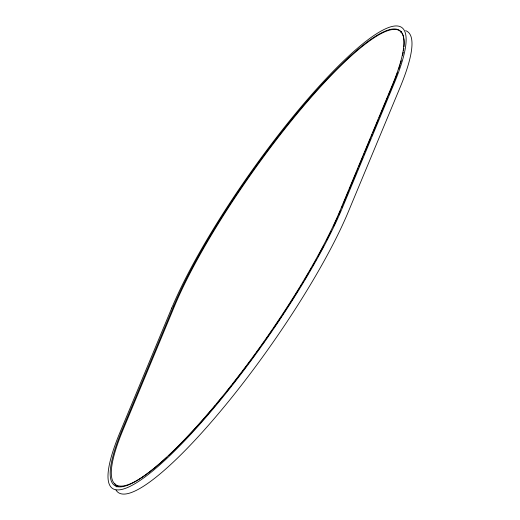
<?xml version="1.0" encoding="UTF-8"?>
<svg xmlns="http://www.w3.org/2000/svg" width="520" height="520" viewBox="0 0 520 520"><rect width="100%" height="100%" fill="white"/><g stroke="black" fill="none" stroke-linecap="round" stroke-linejoin="round"><path stroke-width="0.78" d="M341.601 207.838L342.537 205.582M343.161 204.087L348.784 190.587M349.407 189.092L350.344 186.843M350.968 185.341L356.584 171.847M357.207 170.346L358.144 168.097M358.768 166.595L362.824 156.852M363.447 155.35L364.384 153.101M365.014 151.6L370.63 138.106M371.254 136.604L372.19 134.355M372.814 132.853L378.43 119.359M379.054 117.858L379.99 115.609M380.614 114.108L386.237 100.614M386.861 99.112L387.797 96.863M388.421 95.368L392.476 85.618A201.487 38.968 -54.8 0 0 394.413 80.847M405.613 30.667A205.881 39.819 -54.8 0 1 400.062 87.49L348.25 211.952A205.881 39.819 -54.8 0 1 221.175 410.397A205.881 39.819 -54.8 0 1 115.98 490.035M400.394 31.733A202.215 39.111 -54.8 0 1 401.719 32.188M116.981 486.974A202.215 39.111 -54.8 0 1 114.673 483.288M403.754 37.889A201.487 38.968 -54.8 0 0 305.24 104.104A201.487 38.968 -54.8 0 0 174.779 305.526L122.967 429.995A201.487 38.968 -54.8 0 0 147.134 473.714M403.878 38.565A201.487 38.968 -54.8 0 1 403.981 46.781M403.819 48.276A201.487 38.968 -54.8 0 1 403.494 50.609M403.24 52.091A201.487 38.968 -54.8 0 1 402.532 55.614M401.258 60.743A201.487 38.968 -54.8 0 1 400.498 63.427M400.088 64.805A201.487 38.968 -54.8 0 1 398.743 69.023M397.495 72.644A201.487 38.968 -54.8 0 1 396.688 74.88M396.416 75.621A201.487 38.968 -54.8 0 1 394.68 80.177M400.257 31.674A201.487 38.968 -54.8 0 1 401.512 32.227M340.379 210.782A201.487 38.968 -54.8 0 1 338.559 215.02M337.675 217.048A201.487 38.968 -54.8 0 1 335.881 221.039M335.569 221.715A201.487 38.968 -54.8 0 1 333.3 226.577M331.052 231.257A201.487 38.968 -54.8 0 1 326.658 240.045M323.733 245.7A201.487 38.968 -54.8 0 1 318.208 255.977M315.913 260.13A201.487 38.968 -54.8 0 1 315.133 261.521M313.95 263.62A201.487 38.968 -54.8 0 1 312.475 266.227M311.727 267.534A201.487 38.968 -54.8 0 1 310.973 268.846M310.213 270.159A201.487 38.968 -54.8 0 1 309.452 271.479M308.672 272.812A201.487 38.968 -54.8 0 1 304.707 279.533M303.485 281.58A201.487 38.968 -54.8 0 1 302.666 282.952M301.834 284.317A201.487 38.968 -54.8 0 1 300.586 286.377M299.748 287.755A201.487 38.968 -54.8 0 1 298.961 289.036M297.778 290.959A201.487 38.968 -54.8 0 1 296.978 292.247M296.179 293.534A201.487 38.968 -54.8 0 1 295.38 294.827M294.574 296.114A201.487 38.968 -54.8 0 1 293.755 297.414M292.936 298.714A201.487 38.968 -54.8 0 1 291.7 300.671M290.875 301.971A201.487 38.968 -54.8 0 1 289.627 303.933M289.204 304.584A201.487 38.968 -54.8 0 1 287.092 307.866M286.24 309.179A201.487 38.968 -54.8 0 1 284.96 311.155M283.667 313.125A201.487 38.968 -54.8 0 1 282.367 315.107M281.495 316.427A201.487 38.968 -54.8 0 1 273.5 328.322M271.7 330.961A201.487 38.968 -54.8 0 1 268.97 334.913M268.053 336.232A201.487 38.968 -54.8 0 1 266.221 338.865M264.375 341.484A201.487 38.968 -54.8 0 1 262.061 344.754M259.74 348.017A201.487 38.968 -54.8 0 1 256.471 352.547M255.535 353.841A201.487 38.968 -54.8 0 1 254.599 355.128M254.124 355.771A201.487 38.968 -54.8 0 1 252.252 358.325M251.31 359.606A201.487 38.968 -54.8 0 1 248.014 364.046M246.603 365.931A201.487 38.968 -54.8 0 1 242.84 370.929M241.897 372.164A201.487 38.968 -54.8 0 1 238.141 377.065M236.73 378.885A201.487 38.968 -54.8 0 1 235.787 380.101M235.319 380.699A201.487 38.968 -54.8 0 1 232.525 384.274M231.12 386.048A201.487 38.968 -54.8 0 1 226.714 391.573M222.722 396.507A201.487 38.968 -54.8 0 1 216.327 404.261M215.352 405.425A201.487 38.968 -54.8 0 1 213.895 407.154M212.927 408.304A201.487 38.968 -54.8 0 1 168.649 455.559M166.881 457.204A201.487 38.968 -54.8 0 1 147.738 473.265M118.625 486.707A201.487 38.968 -54.8 0 1 117.007 485.511M171.75 308.048L119.938 432.51A205.881 39.819 -54.8 0 0 178.217 447.343A205.881 39.819 -54.8 0 0 342.381 207.805L394.193 83.337A205.881 39.819 -54.8 0 0 335.913 68.51A205.881 39.819 -54.8 0 0 171.75 308.048M173.725 306.046L121.914 430.515A202.215 39.111 -54.8 0 0 179.16 445.081A202.215 39.111 -54.8 0 0 340.405 209.807L392.216 85.338A202.215 39.111 -54.8 0 0 334.971 70.772A202.215 39.111 -54.8 0 0 173.725 306.046"/></g></svg>
